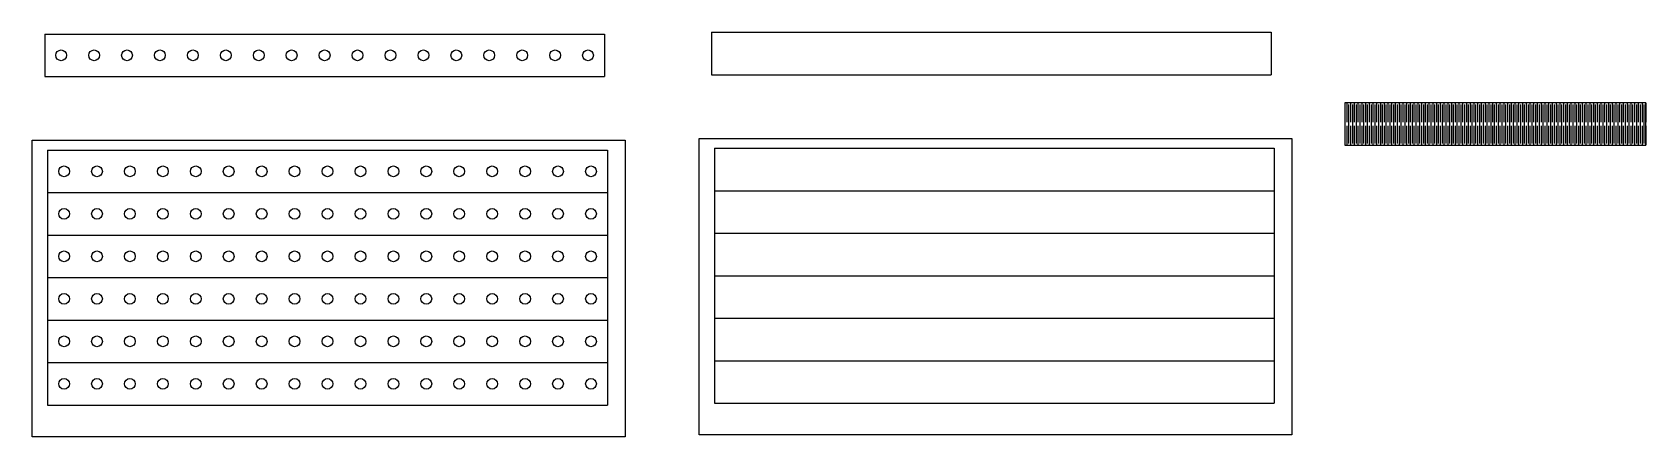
# Model space of a CAD drawing. Header units: millimetres. Extents: x 494 to 2127, y 656 to 1065.
import ezdxf

# ---------------------------------------------------------------- set-up
doc = ezdxf.new("R2010")
doc.units = ezdxf.units.MM
doc.layers.add('cut', color=1, linetype='Continuous')

msp = doc.modelspace()

# ---------------------------------------------------------------- linework, layer by layer
for points in [[(493.6, 955.7), (1093.6, 955.7), (1093.6, 655.7), (493.6, 655.7)], [(1168.5, 957.5), (1768.5, 957.5), (1768.5, 657.5), (1168.5, 657.5)]]:
    msp.add_lwpolyline(points, close=True)
at = {"layer": 'cut'}
for p, q in [((506.2, 1063.1), (506.2, 1020.1)), ((506.2, 1063.1), (1072.8, 1063.1)), ((1072.8, 1063.1), (1072.8, 1020.1)), ((1181, 1064.9), (1181, 1021.9)), ((1181, 1064.9), (1747.7, 1064.9)), ((1747.7, 1064.9), (1747.7, 1021.9)), ((506.2, 1020.1), (1072.8, 1020.1)), ((1181, 1021.9), (1747.7, 1021.9)), ((2126.6, 993.6), (1822.1, 993.6)), ((1822.1, 993.6), (1822.1, 991.7)), ((2126.6, 950.6), (2126.6, 993.6)), ((1184, 947.5), (1184, 904.5)), ((1184, 947.5), (1750.6, 947.5)), ((1750.6, 947.5), (1750.6, 904.5)), ((1822.1, 952.5), (1822.1, 950.6)), ((1822.1, 950.6), (2126.6, 950.6)), ((509.1, 945.7), (509.1, 902.7)), ((509.1, 945.7), (1075.8, 945.7)), ((1075.8, 945.7), (1075.8, 902.7)), ((509.1, 902.7), (1075.8, 902.7)), ((509.1, 902.7), (509.1, 859.7)), ((1075.8, 902.7), (1075.8, 859.7)), ((1184, 904.5), (1750.6, 904.5)), ((1184, 904.5), (1184, 861.5)), ((1750.6, 904.5), (1750.6, 861.5)), ((509.1, 859.7), (1075.8, 859.7)), ((509.1, 859.7), (509.1, 816.7)), ((1075.8, 859.7), (1075.8, 816.7)), ((1184, 861.5), (1750.6, 861.5)), ((1184, 861.5), (1184, 818.5)), ((1750.6, 861.5), (1750.6, 818.5)), ((509.1, 816.7), (1075.8, 816.7)), ((509.1, 816.7), (509.1, 773.7)), ((1075.8, 816.7), (1075.8, 773.7)), ((1184, 818.5), (1750.6, 818.5)), ((1184, 818.5), (1184, 775.5)), ((1750.6, 818.5), (1750.6, 775.5)), ((509.1, 773.7), (1075.8, 773.7)), ((509.1, 773.7), (509.1, 730.7)), ((1075.8, 773.7), (1075.8, 730.7)), ((1184, 775.5), (1750.6, 775.5)), ((1184, 775.5), (1184, 732.5)), ((1750.6, 775.5), (1750.6, 732.5)), ((509.1, 730.7), (1075.8, 730.7)), ((509.1, 730.7), (509.1, 687.7)), ((1075.8, 730.7), (1075.8, 687.7)), ((1184, 732.5), (1750.6, 732.5)), ((1184, 732.5), (1184, 689.5)), ((1750.6, 732.5), (1750.6, 689.5)), ((509.1, 687.7), (1075.8, 687.7)), ((1184, 689.5), (1750.6, 689.5))]:
    msp.add_line(p, q, dxfattribs=at)
at = {"layer": 'cut', "linetype": 'Continuous'}
for p, q in [((1822.1, 991.7), (1822.1, 952.5)), ((1824, 993.6), (1824, 974)), ((1825.9, 991.7), (1825.9, 952.5)), ((1827.8, 993.6), (1827.8, 974)), ((1829.7, 991.7), (1829.7, 952.5)), ((1831.6, 993.6), (1831.6, 974)), ((1833.5, 991.7), (1833.5, 952.5)), ((1835.4, 993.6), (1835.4, 974)), ((1837.3, 991.7), (1837.3, 952.5)), ((1839.2, 993.6), (1839.2, 974)), ((1841, 991.7), (1841, 952.5)), ((1842.9, 993.6), (1842.9, 974)), ((1844.8, 991.7), (1844.8, 952.5)), ((1846.7, 993.6), (1846.7, 974)), ((1848.6, 991.7), (1848.6, 952.5)), ((1850.5, 993.6), (1850.5, 974)), ((1852.4, 991.7), (1852.4, 952.5)), ((1854.3, 993.6), (1854.3, 974)), ((1856.2, 991.7), (1856.2, 952.5)), ((1858.1, 993.6), (1858.1, 974)), ((1860, 991.7), (1860, 952.5)), ((1861.8, 993.6), (1861.8, 974)), ((1863.7, 991.7), (1863.7, 952.5)), ((1865.6, 993.6), (1865.6, 974)), ((1867.5, 991.7), (1867.5, 952.5)), ((1869.4, 993.6), (1869.4, 974)), ((1871.3, 991.7), (1871.3, 952.5)), ((1873.2, 993.6), (1873.2, 974)), ((1875.1, 991.7), (1875.1, 952.5)), ((1877, 993.6), (1877, 974)), ((1878.9, 991.7), (1878.9, 952.5)), ((1880.8, 993.6), (1880.8, 974)), ((1882.7, 991.7), (1882.7, 952.5)), ((1884.5, 993.6), (1884.5, 974)), ((1886.4, 991.7), (1886.4, 952.5)), ((1888.3, 993.6), (1888.3, 974)), ((1890.2, 991.7), (1890.2, 952.5)), ((1892.1, 993.6), (1892.1, 974)), ((1894, 991.7), (1894, 952.5)), ((1895.9, 993.6), (1895.9, 974)), ((1897.8, 991.7), (1897.8, 952.5)), ((1899.7, 993.6), (1899.7, 974)), ((1901.6, 991.7), (1901.6, 952.5)), ((1903.5, 993.6), (1903.5, 974)), ((1905.4, 991.7), (1905.4, 952.5)), ((1907.2, 993.6), (1907.2, 974)), ((1909.1, 991.7), (1909.1, 952.5)), ((1911, 993.6), (1911, 974)), ((1912.9, 991.7), (1912.9, 952.5)), ((1914.8, 993.6), (1914.8, 974)), ((1916.7, 991.7), (1916.7, 952.5)), ((1918.6, 993.6), (1918.6, 974)), ((1920.5, 991.7), (1920.5, 952.5)), ((1922.4, 993.6), (1922.4, 974)), ((1924.3, 991.7), (1924.3, 952.5)), ((1926.2, 993.6), (1926.2, 974)), ((1928, 991.7), (1928, 952.5)), ((1929.9, 993.6), (1929.9, 974)), ((1931.8, 991.7), (1931.8, 952.5)), ((1933.7, 993.6), (1933.7, 974)), ((1935.6, 991.7), (1935.6, 952.5)), ((1937.5, 993.6), (1937.5, 974)), ((1939.4, 991.7), (1939.4, 952.5)), ((1941.3, 993.6), (1941.3, 974)), ((1943.2, 991.7), (1943.2, 952.5)), ((1945.1, 993.6), (1945.1, 974)), ((1947, 991.7), (1947, 952.5)), ((1948.9, 993.6), (1948.9, 974)), ((1950.7, 991.7), (1950.7, 952.5)), ((1952.6, 993.6), (1952.6, 974)), ((1954.5, 991.7), (1954.5, 952.5)), ((1956.4, 993.6), (1956.4, 974)), ((1958.3, 991.7), (1958.3, 952.5)), ((1960.2, 993.6), (1960.2, 974)), ((1962.1, 991.7), (1962.1, 952.5)), ((1964, 993.6), (1964, 974)), ((1965.9, 991.7), (1965.9, 952.5)), ((1967.8, 993.6), (1967.8, 974)), ((1969.7, 991.7), (1969.7, 952.5)), ((1971.5, 993.6), (1971.5, 974)), ((1973.4, 991.7), (1973.4, 952.5)), ((1975.3, 993.6), (1975.3, 974)), ((1977.2, 991.7), (1977.2, 952.5)), ((1979.1, 993.6), (1979.1, 974)), ((1981, 991.7), (1981, 952.5)), ((1982.9, 993.6), (1982.9, 974)), ((1984.8, 991.7), (1984.8, 952.5)), ((1986.7, 993.6), (1986.7, 974)), ((1988.6, 991.7), (1988.6, 952.5)), ((1990.5, 993.6), (1990.5, 974)), ((1992.4, 991.7), (1992.4, 952.5)), ((1994.2, 993.6), (1994.2, 974)), ((1996.1, 991.7), (1996.1, 952.5)), ((1998, 993.6), (1998, 974)), ((1999.9, 991.7), (1999.9, 952.5)), ((2001.8, 993.6), (2001.8, 974)), ((2003.7, 991.7), (2003.7, 952.5)), ((2005.6, 993.6), (2005.6, 974)), ((2007.5, 991.7), (2007.5, 952.5)), ((2009.4, 993.6), (2009.4, 974)), ((2011.3, 991.7), (2011.3, 952.5)), ((2013.2, 993.6), (2013.2, 974)), ((2015.1, 991.7), (2015.1, 952.5)), ((2016.9, 993.6), (2016.9, 974)), ((2018.8, 991.7), (2018.8, 952.5)), ((2020.7, 993.6), (2020.7, 974)), ((2022.6, 991.7), (2022.6, 952.5)), ((2024.5, 993.6), (2024.5, 974)), ((2026.4, 991.7), (2026.4, 952.5)), ((2028.3, 993.6), (2028.3, 974)), ((2030.2, 991.7), (2030.2, 952.5)), ((2032.1, 993.6), (2032.1, 974)), ((2034, 991.7), (2034, 952.5)), ((2035.9, 993.6), (2035.9, 974)), ((2037.7, 991.7), (2037.7, 952.5)), ((2039.6, 993.6), (2039.6, 974)), ((2041.5, 991.7), (2041.5, 952.5)), ((2043.4, 993.6), (2043.4, 974)), ((2045.3, 991.7), (2045.3, 952.5)), ((2047.2, 993.6), (2047.2, 974)), ((2049.1, 991.7), (2049.1, 952.5)), ((2051, 993.6), (2051, 974)), ((2052.9, 991.7), (2052.9, 952.5)), ((2054.8, 993.6), (2054.8, 974)), ((2056.7, 991.7), (2056.7, 952.5)), ((2058.6, 993.6), (2058.6, 974)), ((2060.4, 991.7), (2060.4, 952.5)), ((2062.3, 993.6), (2062.3, 974)), ((2064.2, 991.7), (2064.2, 952.5)), ((2066.1, 993.6), (2066.1, 974)), ((2068, 991.7), (2068, 952.5)), ((2069.9, 993.6), (2069.9, 974)), ((2071.8, 991.7), (2071.8, 952.5)), ((2073.7, 993.6), (2073.7, 974)), ((2075.6, 991.7), (2075.6, 952.5)), ((2077.5, 993.6), (2077.5, 974)), ((2079.4, 991.7), (2079.4, 952.5)), ((2081.3, 993.6), (2081.3, 974)), ((2083.1, 991.7), (2083.1, 952.5)), ((2085, 993.6), (2085, 974)), ((2086.9, 991.7), (2086.9, 952.5)), ((2088.8, 993.6), (2088.8, 974)), ((2090.7, 991.7), (2090.7, 952.5)), ((2092.6, 993.6), (2092.6, 974)), ((2094.5, 991.7), (2094.5, 952.5)), ((2096.4, 993.6), (2096.4, 974)), ((2098.3, 991.7), (2098.3, 952.5)), ((2100.2, 993.6), (2100.2, 974)), ((2102.1, 991.7), (2102.1, 952.5)), ((2103.9, 993.6), (2103.9, 974)), ((2105.8, 991.7), (2105.8, 952.5)), ((2107.7, 993.6), (2107.7, 974)), ((2109.6, 991.7), (2109.6, 952.5)), ((2111.5, 993.6), (2111.5, 974)), ((2113.4, 991.7), (2113.4, 952.5)), ((2115.3, 993.6), (2115.3, 974)), ((2117.2, 991.7), (2117.2, 952.5)), ((2119.1, 993.6), (2119.1, 974)), ((2121, 991.7), (2121, 952.5)), ((2122.9, 993.6), (2122.9, 974)), ((2124.8, 991.7), (2124.8, 952.5)), ((2126.6, 993.6), (2126.6, 974)), ((1824, 970.2), (1824, 950.6)), ((1827.8, 970.2), (1827.8, 950.6)), ((1831.6, 970.2), (1831.6, 950.6)), ((1835.4, 970.2), (1835.4, 950.6)), ((1839.2, 970.2), (1839.2, 950.6)), ((1842.9, 970.2), (1842.9, 950.6)), ((1846.7, 970.2), (1846.7, 950.6)), ((1850.5, 970.2), (1850.5, 950.6)), ((1854.3, 970.2), (1854.3, 950.6)), ((1858.1, 970.2), (1858.1, 950.6)), ((1861.8, 970.2), (1861.8, 950.6)), ((1865.6, 970.2), (1865.6, 950.6)), ((1869.4, 970.2), (1869.4, 950.6)), ((1873.2, 970.2), (1873.2, 950.6)), ((1877, 970.2), (1877, 950.6)), ((1880.8, 970.2), (1880.8, 950.6)), ((1884.5, 970.2), (1884.5, 950.6)), ((1888.3, 970.2), (1888.3, 950.6)), ((1892.1, 970.2), (1892.1, 950.6)), ((1895.9, 970.2), (1895.9, 950.6)), ((1899.7, 970.2), (1899.7, 950.6)), ((1903.5, 970.2), (1903.5, 950.6)), ((1907.2, 970.2), (1907.2, 950.6)), ((1911, 970.2), (1911, 950.6)), ((1914.8, 970.2), (1914.8, 950.6)), ((1918.6, 970.2), (1918.6, 950.6)), ((1922.4, 970.2), (1922.4, 950.6)), ((1926.2, 970.2), (1926.2, 950.6)), ((1929.9, 970.2), (1929.9, 950.6)), ((1933.7, 970.2), (1933.7, 950.6)), ((1937.5, 970.2), (1937.5, 950.6)), ((1941.3, 970.2), (1941.3, 950.6)), ((1945.1, 970.2), (1945.1, 950.6)), ((1948.9, 970.2), (1948.9, 950.6)), ((1952.6, 970.2), (1952.6, 950.6)), ((1956.4, 970.2), (1956.4, 950.6)), ((1960.2, 970.2), (1960.2, 950.6)), ((1964, 970.2), (1964, 950.6)), ((1967.8, 970.2), (1967.8, 950.6)), ((1971.5, 970.2), (1971.5, 950.6)), ((1975.3, 970.2), (1975.3, 950.6)), ((1979.1, 970.2), (1979.1, 950.6)), ((1982.9, 970.2), (1982.9, 950.6)), ((1986.7, 970.2), (1986.7, 950.6)), ((1990.5, 970.2), (1990.5, 950.6)), ((1994.2, 970.2), (1994.2, 950.6)), ((1998, 970.2), (1998, 950.6)), ((2001.8, 970.2), (2001.8, 950.6)), ((2005.6, 970.2), (2005.6, 950.6)), ((2009.4, 970.2), (2009.4, 950.6)), ((2013.2, 970.2), (2013.2, 950.6)), ((2016.9, 970.2), (2016.9, 950.6)), ((2020.7, 970.2), (2020.7, 950.6)), ((2024.5, 970.2), (2024.5, 950.6)), ((2028.3, 970.2), (2028.3, 950.6)), ((2032.1, 970.2), (2032.1, 950.6)), ((2035.9, 970.2), (2035.9, 950.6)), ((2039.6, 970.2), (2039.6, 950.6)), ((2043.4, 970.2), (2043.4, 950.6)), ((2047.2, 970.2), (2047.2, 950.6)), ((2051, 970.2), (2051, 950.6)), ((2054.8, 970.2), (2054.8, 950.6)), ((2058.6, 970.2), (2058.6, 950.6)), ((2062.3, 970.2), (2062.3, 950.6)), ((2066.1, 970.2), (2066.1, 950.6)), ((2069.9, 970.2), (2069.9, 950.6)), ((2073.7, 970.2), (2073.7, 950.6)), ((2077.5, 970.2), (2077.5, 950.6)), ((2081.3, 970.2), (2081.3, 950.6)), ((2085, 970.2), (2085, 950.6)), ((2088.8, 970.2), (2088.8, 950.6)), ((2092.6, 970.2), (2092.6, 950.6)), ((2096.4, 970.2), (2096.4, 950.6)), ((2100.2, 970.2), (2100.2, 950.6)), ((2103.9, 970.2), (2103.9, 950.6)), ((2107.7, 970.2), (2107.7, 950.6)), ((2111.5, 970.2), (2111.5, 950.6)), ((2115.3, 970.2), (2115.3, 950.6)), ((2119.1, 970.2), (2119.1, 950.6)), ((2122.9, 970.2), (2122.9, 950.6)), ((2126.6, 970.2), (2126.6, 950.6))]:
    msp.add_line(p, q, dxfattribs=at)
at = {"layer": 'cut'}
for centre in [(522.8, 1041.6), (556.2, 1041.6), (589.5, 1041.6), (622.8, 1041.6), (656.2, 1041.6), (689.5, 1041.6), (722.8, 1041.6), (756.1, 1041.6), (789.5, 1041.6), (822.8, 1041.6), (856.1, 1041.6), (889.5, 1041.6), (922.8, 1041.6), (956.1, 1041.6), (989.5, 1041.6), (1022.8, 1041.6), (1056.1, 1041.6), (525.8, 924.2), (559.1, 924.2), (592.4, 924.2), (625.8, 924.2), (659.1, 924.2), (692.4, 924.2), (725.8, 924.2), (759.1, 924.2), (792.4, 924.2), (825.8, 924.2), (859.1, 924.2), (892.4, 924.2), (925.7, 924.2), (959.1, 924.2), (992.4, 924.2), (1025.7, 924.2), (1059.1, 924.2), (525.8, 881.2), (559.1, 881.2), (592.4, 881.2), (625.8, 881.2), (659.1, 881.2), (692.4, 881.2), (725.8, 881.2), (759.1, 881.2), (792.4, 881.2), (825.8, 881.2), (859.1, 881.2), (892.4, 881.2), (925.7, 881.2), (959.1, 881.2), (992.4, 881.2), (1025.7, 881.2), (1059.1, 881.2), (525.8, 838.2), (559.1, 838.2), (592.4, 838.2), (625.8, 838.2), (659.1, 838.2), (692.4, 838.2), (725.8, 838.2), (759.1, 838.2), (792.4, 838.2), (825.8, 838.2), (859.1, 838.2), (892.4, 838.2), (925.7, 838.2), (959.1, 838.2), (992.4, 838.2), (1025.7, 838.2), (1059.1, 838.2), (525.8, 795.2), (559.1, 795.2), (592.4, 795.2), (625.8, 795.2), (659.1, 795.2), (692.4, 795.2), (725.8, 795.2), (759.1, 795.2), (792.4, 795.2), (825.8, 795.2), (859.1, 795.2), (892.4, 795.2), (925.7, 795.2), (959.1, 795.2), (992.4, 795.2), (1025.7, 795.2), (1059.1, 795.2), (525.8, 752.2), (559.1, 752.2), (592.4, 752.2), (625.8, 752.2), (659.1, 752.2), (692.4, 752.2), (725.8, 752.2), (759.1, 752.2), (792.4, 752.2), (825.8, 752.2), (859.1, 752.2), (892.4, 752.2), (925.7, 752.2), (959.1, 752.2), (992.4, 752.2), (1025.7, 752.2), (1059.1, 752.2), (525.8, 709.2), (559.1, 709.2), (592.4, 709.2), (625.8, 709.2), (659.1, 709.2), (692.4, 709.2), (725.8, 709.2), (759.1, 709.2), (792.4, 709.2), (825.8, 709.2), (859.1, 709.2), (892.4, 709.2), (925.7, 709.2), (959.1, 709.2), (992.4, 709.2), (1025.7, 709.2), (1059.1, 709.2)]:
    msp.add_circle(centre, 5.45, dxfattribs=at)

doc.saveas('drawing.dxf')
